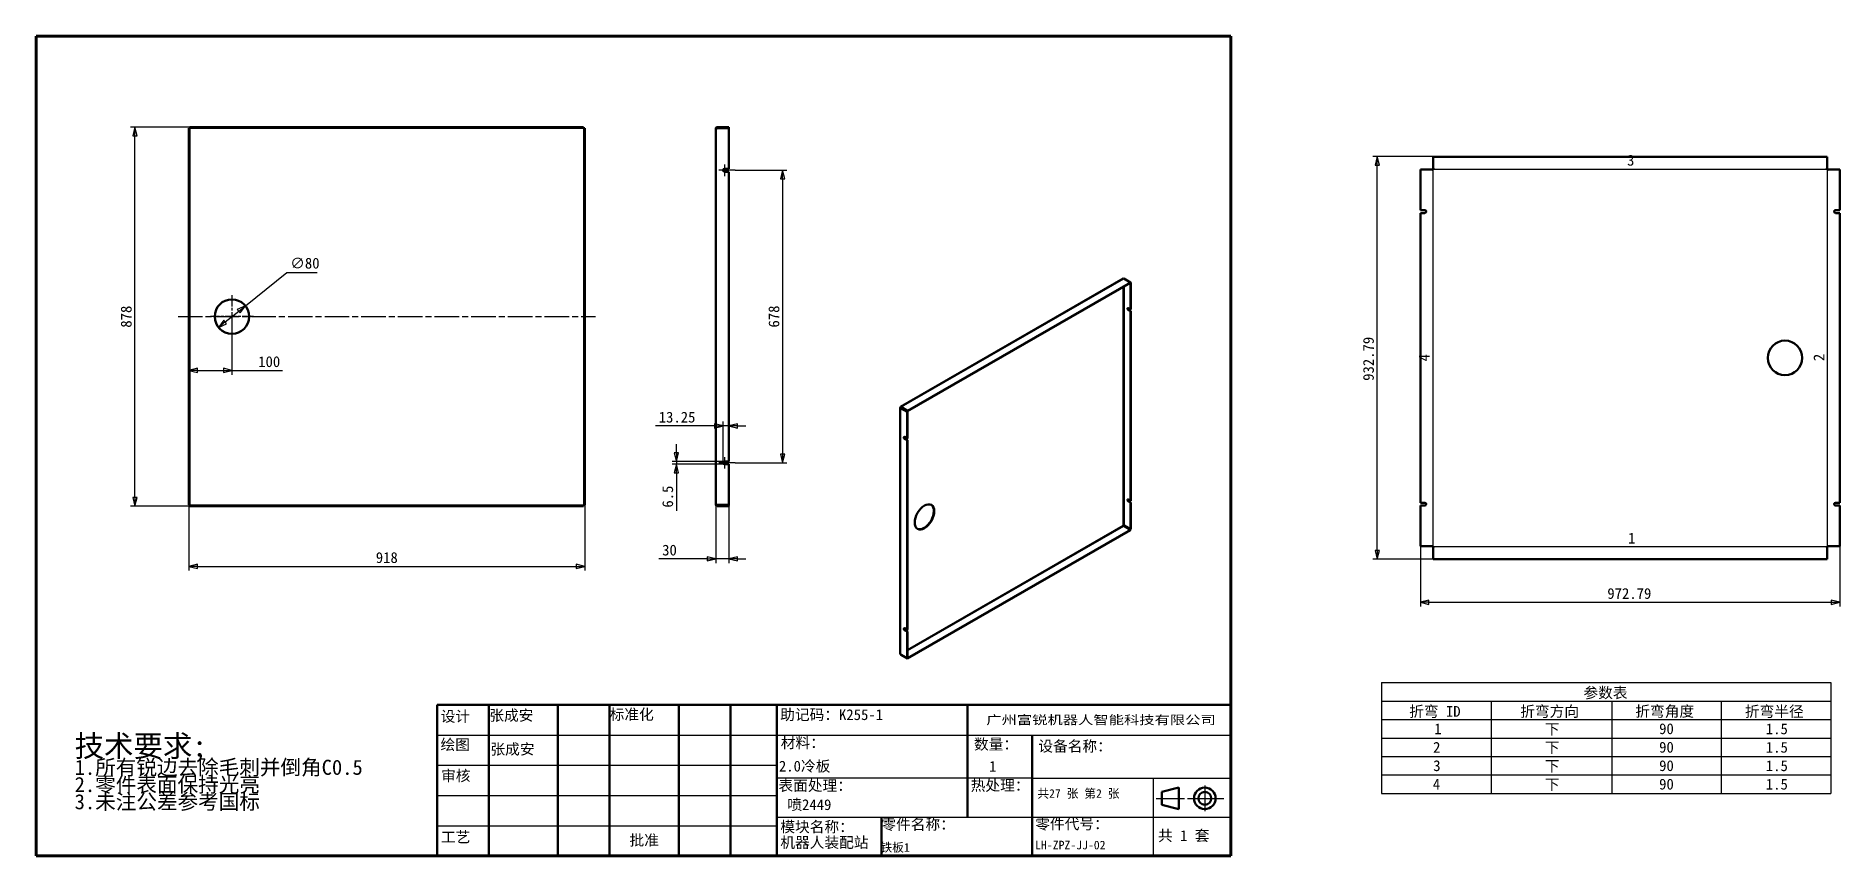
# Model space of a CAD drawing. Header units: millimetres. Extents: x 100 to 4283, y 100 to 2000.
import ezdxf
from ezdxf.enums import TextEntityAlignment as Align

# ---------------------------------------------------------------- set-up
doc = ezdxf.new("R2010")
doc.units = ezdxf.units.MM
doc.header["$LTSCALE"] = 10
doc.linetypes.add('CHAIN', pattern=[0.3543, 0.2362, -0.0295, 0.0591, -0.0295])
for name, color, linetype, lineweight in [('中心标记 (ISO)', 1, 'Continuous', 25), ('中心线 (ISO)', 1, 'Continuous', 25), ('可见 (ISO)', 7, 'Continuous', 50), ('可见窄的 (ISO)', 7, 'Continuous', 35), ('图框 (ISO)', 7, 'Continuous', 70), ('尺寸 (ISO)', 5, 'Continuous', 25), ('标题 (ISO)', 7, 'Continuous', 50), ('符号 (ISO)', 7, 'Continuous', 25)]:
    doc.layers.add(name, color=color, linetype=linetype, lineweight=lineweight)
doc.styles.add('文本样式126', font='', dxfattribs={"width": 1.3})
doc.styles.add('文本样式19', font='tahoma.ttf')
doc.styles.add('文本样式91', font='')
doc.styles.add('注释文本 (ISO)', font='')
doc.styles.get('文本样式126').set_extended_font_data('FangSong')
doc.styles.get('文本样式91').set_extended_font_data('FangSong')
doc.styles.get('注释文本 (ISO)').set_extended_font_data('FangSong')
doc.dimstyles.new('默认 (GB)', dxfattribs={"dimscale": 10, "dimtxt": 2.5, "dimasz": 2, "dimexe": 1, "dimexo": 0, "dimgap": 0.75, "dimtad": 1, "dimtoh": 1, "dimrnd": 1e-08, "dimdsep": 46, "dimtxsty": '注释文本 (ISO)', "dimblk": 'Filled-2', "dimcen": 0.09, "dimdle": 10, "dimclrd": 256, "dimclre": 256, "dimclrt": 256, "dimaunit": 1, "dimadec": 3, "dimazin": 2, "dimtfac": 0.52, "dimtmove": 0, "dimatfit": 3, "dimldrblk": 'Filled-1', "dimfxl": 0, "dimtolj": 1, "dimlwd": -1, "dimlwe": -1, "dimarcsym": 0})

# ---------------------------------------------------------------- blocks, each defined once
blk = doc.blocks.new('图框 A3-A4')
at = {"layer": '图框 (ISO)'}
for p, q in [((287, 200), (10, 200)), ((10, 200), (10, 10)), ((287, 10), (287, 200)), ((10, 10), (287, 10))]:
    blk.add_line(p, q, dxfattribs=at)
blk = doc.blocks.new('标题栏 GB1')
at = {"layer": '标题 (ISO)'}
for p, q in [((194.57, 65.23), (194.57, 72.23)), ((194.57, 72.23), (378.57, 72.23)), ((206.57, 65.23), (206.57, 72.23)), ((222.57, 65.23), (222.57, 72.23)), ((234.57, 65.23), (234.57, 72.23)), ((250.57, 65.23), (250.57, 72.23)), ((262.57, 65.23), (262.57, 72.23)), ((273.31, 65.23), (273.31, 72.23)), ((317.57, 65.23), (317.57, 72.23)), ((378.57, 72.23), (378.57, 65.23)), ((194.57, 37.23), (194.57, 65.23)), ((206.57, 37.23), (206.57, 65.23)), ((222.57, 44.23), (222.57, 65.23)), ((234.57, 37.23), (234.57, 65.23)), ((250.57, 37.23), (250.57, 65.23)), ((262.57, 37.23), (262.57, 65.23)), ((273.31, 65.23), (273.31, 37.23)), ((317.57, 55.23), (317.57, 65.23)), ((378.57, 65.23), (378.57, 37.23)), ((317.57, 55.23), (317.57, 46.23)), ((366.57, 53.06), (362.57, 52.06)), ((362.57, 52.06), (362.57, 49.06)), ((366.57, 48.06), (366.57, 53.06)), ((297.57, 46.23), (297.57, 37.23)), ((362.57, 49.06), (366.57, 48.06)), ((222.57, 44.23), (222.57, 37.23)), ((378.57, 37.23), (194.57, 37.23))]:
    blk.add_line(p, q, dxfattribs=at)
at = {"layer": '标题 (ISO)', "lineweight": 25}
for p, q in [((194.57, 65.23), (273.31, 65.23)), ((273.31, 65.23), (378.57, 65.23)), ((194.57, 58.23), (273.31, 58.23)), ((332.57, 55.23), (273.31, 55.23)), ((332.57, 55.23), (378.57, 55.23)), ((360.57, 55.23), (360.57, 46.23)), ((194.57, 51.23), (273.31, 51.23)), ((361.32, 50.56), (367.88, 50.56)), ((368.55, 50.56), (370.07, 50.56)), ((370.07, 50.56), (376.97, 50.56)), ((372.58, 53.56), (372.58, 47.56)), ((273.31, 46.23), (378.57, 46.23)), ((360.57, 46.23), (360.57, 37.23)), ((194.57, 44.23), (273.31, 44.23))]:
    blk.add_line(p, q, dxfattribs=at)
at = {"layer": '标题 (ISO)', "lineweight": 50}
blk.add_line((332.57, 65.23), (332.57, 37.23), dxfattribs=at)
at = {"layer": '标题 (ISO)'}
for radius in [2.5, 1.5]:
    blk.add_circle((372.57, 50.56), radius, dxfattribs=at)
at = {"layer": '标题 (ISO)', "style": '文本样式126', "width": 1.3}
blk.add_text('广州富锐机器人智能科技有限公司', height=2, dxfattribs=at).set_placement((348.5, 68.73), align=Align.MIDDLE_CENTER)
at = {"layer": '标题 (ISO)', "char_height": 2.5, "style": '注释文本 (ISO)'}
for s, insert, attachment_point in [('\\f仿宋|b0|i0;设计', (195.38, 70.83), 1), ('张成安', (206.66, 71.05), 1), ('\\f仿宋|b0|i0;标准化', (234.57, 71.28), 1), ('助记码：K255-1', (274.11, 71.21), 1), ('\\f仿宋|b0|i0;绘图', (195.35, 64.28), 1), ('张成安', (206.92, 63.22), 1), ('\\f仿宋|b0|i0;材料：', (274.24, 64.72), 1), ('\\f仿宋|b0|i0;数量：', (319.04, 64.37), 1), ('\\f仿宋|b0|i0;审核', (195.48, 57.07), 1), ('\\f仿宋|b0|i0;热处理：', (318.29, 54.82), 1), ('\\f仿宋|b0|i0;零件名称：', (297.57, 45.8), 1), ('\\f仿宋|b0|i0;零件代号：', (333.25, 45.9), 1), ('\\f仿宋|b0|i0;批准', (242.57, 40.73), 5)]:
    blk.add_mtext(s, dxfattribs=dict(at, insert=insert, attachment_point=attachment_point))
at = {"layer": '标题 (ISO)', "char_height": 2.5, "attachment_point": 1, "style": '注释文本 (ISO)'}
for s, insert, line_spacing_factor in [('设备名称：\\P', (333.96, 63.91), 0.856364), ('模块名称：\\P\\fArial|b0|i0;\\H2.5000;机器人装配站', (274.14, 45.23), 0.872369)]:
    blk.add_mtext(s, dxfattribs=dict(at, insert=insert, line_spacing_factor=line_spacing_factor))
at = {"layer": '标题 (ISO)', "attachment_point": 1, "style": '注释文本 (ISO)'}
for s, insert, char_height, width in [('\\f仿宋|b0|i0;表面处理：', (273.7, 54.78), 2.5, 18.7135), ('\\f仿宋|b0|i0;\\H2.0000;共27 张 第2 张', (333.72, 52.69), 2, 27.2374), ('\\f仿宋|b0|i0;工艺', (195.45, 42.85), 2.5, 7.4854), ('  共 1 套', (358.32, 43.18), 2.5, 17.7919)]:
    blk.add_mtext(s, dxfattribs=dict(at, insert=insert, char_height=char_height, width=width))
at = {"layer": '标题 (ISO)'}
for tag, p, height, style in [('材料_001', (273.82, 56.78), 2.5, '注释文本 (ISO)'), ('零件代号_001', (297.34, 38.19), 2, '文本样式91'), ('描述_001', (333.22, 38.74), 2, '文本样式91')]:
    blk.add_attdef(tag, p, '', height=height, dxfattribs=dict(at, style=style))
at = {"layer": '标题 (ISO)', "style": '文本样式91'}
blk.add_attdef('热处理', text='', height=2, dxfattribs=at).set_placement((318.2, 50.63), align=Align.TOP_LEFT)
at = {"layer": '标题 (ISO)', "style": '文本样式19'}
for tag, p in [('工程核准人', (256.57, 40.73)), ('工程批准日期', (267.94, 40.73))]:
    blk.add_attdef(tag, text='', height=1, dxfattribs=at).set_placement(p, align=Align.MIDDLE_CENTER)
blk = doc.blocks.new('Filled-2')
at = {"color": 0}
for p, q in [((0, 0), (-1, 0.25)), ((-1, 0.25), (-1, -0.25)), ((-1, 0), (0, 0)), ((-1, -0.25), (0, 0))]:
    blk.add_line(p, q, dxfattribs=at)
at = {"color": 0, "flags": 128}
blk.add_lwpolyline([(-1, -0.25), (0, 0)], dxfattribs=at)
at = {"color": 0}
blk.add_solid([(-1, -0.25), (0, 0), (-1, 0.25), (-1, -0.25)], dxfattribs=at)
blk = doc.blocks.new('*D8')
at = {"layer": 'Defpoints', "color": 0}
for p in [(454.2, 913.5), (1372.2, 913.5), (1372.2, 771.1)]:
    blk.add_point(p, dxfattribs=at)
at = {"layer": '尺寸 (ISO)'}
for p, q in [((454.2, 913.5), (454.2, 761.1)), ((1372.2, 913.5), (1372.2, 761.1)), ((474.2, 771.1), (1352.2, 771.1))]:
    blk.add_line(p, q, dxfattribs=at)
at = {"layer": '尺寸 (ISO)', "xscale": 20, "yscale": 20, "zscale": 20, "rotation": 180}
blk.add_blockref('Filled-2', (454.2, 771.1), dxfattribs=at)
at = {"layer": '尺寸 (ISO)', "xscale": 20, "yscale": 20, "zscale": 20}
blk.add_blockref('Filled-2', (1372.2, 771.1), dxfattribs=at)
at = {"layer": '尺寸 (ISO)', "insert": (887.7, 803.9), "char_height": 25, "attachment_point": 1, "style": '注释文本 (ISO)'}
blk.add_mtext('\\A1;918', dxfattribs=at)
blk = doc.blocks.new('Filled-1')
at = {"color": 0}
for p, q in [((0, 0), (-1, 0.125)), ((-1, 0.125), (-1, -0.125)), ((-1, 0), (0, 0)), ((-1, -0.125), (0, 0))]:
    blk.add_line(p, q, dxfattribs=at)
at = {"color": 0, "flags": 128}
blk.add_lwpolyline([(-1, -0.125), (0, 0)], dxfattribs=at)
at = {"color": 0}
blk.add_solid([(-1, -0.125), (0, 0), (-1, 0.125), (-1, -0.125)], dxfattribs=at)
blk = doc.blocks.new('*D9')
at = {"layer": 'Defpoints', "color": 0}
for p in [(329.2, 1788.9), (456.7, 1788.9), (456.7, 910.9)]:
    blk.add_point(p, dxfattribs=at)
at = {"layer": '尺寸 (ISO)'}
for p, q in [((456.7, 1788.9), (319.2, 1788.9)), ((329.2, 930.9), (329.2, 1768.9)), ((456.7, 910.9), (319.2, 910.9))]:
    blk.add_line(p, q, dxfattribs=at)
at = {"layer": '尺寸 (ISO)', "xscale": 20, "yscale": 20, "zscale": 20}
for p, rotation in [((329.2, 1788.9), 90), ((329.2, 910.9), 270)]:
    blk.add_blockref('Filled-2', p, dxfattribs=dict(at, rotation=rotation))
at = {"layer": '尺寸 (ISO)', "insert": (296.4, 1324.2), "char_height": 25, "attachment_point": 1, "rotation": 90, "style": '注释文本 (ISO)'}
blk.add_mtext('\\A1;878', dxfattribs=at)
blk = doc.blocks.new('*D10')
at = {"layer": 'Defpoints', "color": 0}
for p in [(454.2, 1449.9), (554.2, 1349.9), (554.2, 1225.2)]:
    blk.add_point(p, dxfattribs=at)
at = {"layer": '尺寸 (ISO)'}
for p, q in [((554.2, 1349.9), (554.2, 1215.2)), ((474.2, 1225.2), (534.2, 1225.2)), ((554.2, 1225.2), (671.5, 1225.2))]:
    blk.add_line(p, q, dxfattribs=at)
at = {"layer": '尺寸 (ISO)', "xscale": 20, "yscale": 20, "zscale": 20, "rotation": 180}
blk.add_blockref('Filled-2', (454.2, 1225.2), dxfattribs=at)
at = {"layer": '尺寸 (ISO)', "xscale": 20, "yscale": 20, "zscale": 20}
blk.add_blockref('Filled-2', (554.2, 1225.2), dxfattribs=at)
at = {"layer": '尺寸 (ISO)', "insert": (615.1, 1258), "char_height": 25, "attachment_point": 1, "style": '注释文本 (ISO)'}
blk.add_mtext('\\A1;100', dxfattribs=at)
blk = doc.blocks.new('*D11')
at = {"layer": 'Defpoints', "color": 0}
for p in [(1676.1, 913.9), (1706.1, 913.5), (1706.1, 788.5)]:
    blk.add_point(p, dxfattribs=at)
at = {"layer": '尺寸 (ISO)'}
for p, q in [((1676.1, 913.9), (1676.1, 778.5)), ((1706.1, 913.5), (1706.1, 778.5)), ((1656.1, 788.5), (1544.2, 788.5)), ((1706.1, 788.5), (1676.1, 788.5)), ((1726.1, 788.5), (1746.1, 788.5))]:
    blk.add_line(p, q, dxfattribs=at)
at = {"layer": '尺寸 (ISO)', "xscale": 20, "yscale": 20, "zscale": 20}
blk.add_blockref('Filled-2', (1676.1, 788.5), dxfattribs=at)
at = {"layer": '尺寸 (ISO)', "xscale": 20, "yscale": 20, "zscale": 20, "rotation": 180}
blk.add_blockref('Filled-2', (1706.1, 788.5), dxfattribs=at)
at = {"layer": '尺寸 (ISO)', "insert": (1551.7, 821.3), "char_height": 25, "attachment_point": 1, "style": '注释文本 (ISO)'}
blk.add_mtext('\\A1;30', dxfattribs=at)
blk = doc.blocks.new('*D12')
at = {"layer": 'Defpoints', "color": 0}
for p in [(1721.1, 1688.9), (1721.1, 1010.9), (1831.1, 1010.9)]:
    blk.add_point(p, dxfattribs=at)
at = {"layer": '尺寸 (ISO)'}
for p, q in [((1721.1, 1688.9), (1841.1, 1688.9)), ((1831.1, 1668.9), (1831.1, 1030.9)), ((1721.1, 1010.9), (1841.1, 1010.9))]:
    blk.add_line(p, q, dxfattribs=at)
at = {"layer": '尺寸 (ISO)', "xscale": 20, "yscale": 20, "zscale": 20}
for p, rotation in [((1831.1, 1688.9), 90), ((1831.1, 1010.9), 270)]:
    blk.add_blockref('Filled-2', p, dxfattribs=dict(at, rotation=rotation))
at = {"layer": '尺寸 (ISO)', "insert": (1798.3, 1324.5), "char_height": 25, "attachment_point": 1, "rotation": 90, "style": '注释文本 (ISO)'}
blk.add_mtext('\\A1;678', dxfattribs=at)
blk = doc.blocks.new('*D13')
at = {"layer": 'Defpoints', "color": 0}
for p in [(585.4, 1374.9), (522.9, 1324.9)]:
    blk.add_point(p, dxfattribs=at)
at = {"layer": '尺寸 (ISO)'}
for p, q in [((585.4, 1374.9), (681.8, 1451.9)), ((681.8, 1451.9), (751.6, 1451.9)), ((538.5, 1337.4), (569.8, 1362.4))]:
    blk.add_line(p, q, dxfattribs=at)
at = {"layer": '尺寸 (ISO)', "xscale": 20, "yscale": 20, "zscale": 20}
for p, rotation in [((522.9, 1324.9), 218.644306580503), ((585.4, 1374.9), 38.644306580503)]:
    blk.add_blockref('Filled-2', p, dxfattribs=dict(at, rotation=rotation))
at = {"layer": '尺寸 (ISO)', "insert": (689.3, 1486.2), "char_height": 25, "attachment_point": 1, "style": '注释文本 (ISO)'}
blk.add_mtext('\\A1;∅80', dxfattribs=at)
blk = doc.blocks.new('*D14')
at = {"layer": 'Defpoints', "color": 0}
for p in [(1584.9, 1007.7), (1696.1, 1014.2), (1696.1, 1007.7)]:
    blk.add_point(p, dxfattribs=at)
at = {"layer": '尺寸 (ISO)'}
for p, q in [((1584.9, 1034.2), (1584.9, 1054.2)), ((1696.1, 1014.2), (1574.9, 1014.2)), ((1696.1, 1007.7), (1574.9, 1007.7)), ((1584.9, 1014.2), (1584.9, 1007.7)), ((1584.9, 987.7), (1584.9, 899.6))]:
    blk.add_line(p, q, dxfattribs=at)
at = {"layer": '尺寸 (ISO)', "xscale": 20, "yscale": 20, "zscale": 20}
for p, rotation in [((1584.9, 1014.2), 270), ((1584.9, 1007.7), 90)]:
    blk.add_blockref('Filled-2', p, dxfattribs=dict(at, rotation=rotation))
at = {"layer": '尺寸 (ISO)', "insert": (1552, 907.1), "char_height": 25, "attachment_point": 1, "rotation": 90, "style": '注释文本 (ISO)'}
blk.add_mtext('\\A1;6.5', dxfattribs=at)
blk = doc.blocks.new('*D15')
at = {"layer": 'Defpoints', "color": 0}
for p in [(1692.8, 1096.5), (1706.1, 1071.5), (1692.8, 1010.9)]:
    blk.add_point(p, dxfattribs=at)
at = {"layer": '尺寸 (ISO)'}
for p, q in [((1672.8, 1096.5), (1536.3, 1096.5)), ((1692.8, 1010.9), (1692.8, 1106.5)), ((1706.1, 1096.5), (1692.8, 1096.5)), ((1726.1, 1096.5), (1746.1, 1096.5))]:
    blk.add_line(p, q, dxfattribs=at)
at = {"layer": '尺寸 (ISO)', "xscale": 20, "yscale": 20, "zscale": 20}
blk.add_blockref('Filled-2', (1692.8, 1096.5), dxfattribs=at)
at = {"layer": '尺寸 (ISO)', "xscale": 20, "yscale": 20, "zscale": 20, "rotation": 180}
blk.add_blockref('Filled-2', (1706.1, 1096.5), dxfattribs=at)
at = {"layer": '尺寸 (ISO)', "insert": (1543.8, 1129.4), "char_height": 25, "attachment_point": 1, "style": '注释文本 (ISO)'}
blk.add_mtext('\\A1;13.25', dxfattribs=at)
blk = doc.blocks.new('加工')
at = {"layer": '符号 (ISO)', "insert": (-36.68, 11.05), "char_height": 2.5, "width": 80.4946, "attachment_point": 1, "line_spacing_factor": 0.683636, "style": '注释文本 (ISO)'}
blk.add_mtext('{\\H2x;技术要求;\\P\\H0.7x;1.所有锐边去除毛刺并倒角C0.5\\H2.125x; \\H0.47059x;\\P2.零件表面保持光亮\\H1.8404x; \\H0.54337x;\\P3.未注公差参考国标\\H1.8095x; }', dxfattribs=at)
blk = doc.blocks.new('*D16')
at = {"layer": 'Defpoints', "color": 0}
for p in [(3309.8, 817.7), (4282.6, 817.7), (4282.6, 687.8)]:
    blk.add_point(p, dxfattribs=at)
at = {"layer": '尺寸 (ISO)'}
for p, q in [((3309.8, 817.7), (3309.8, 677.8)), ((4282.6, 817.7), (4282.6, 677.8)), ((3329.8, 687.8), (4262.6, 687.8))]:
    blk.add_line(p, q, dxfattribs=at)
at = {"layer": '尺寸 (ISO)', "xscale": 20, "yscale": 20, "zscale": 20, "rotation": 180}
blk.add_blockref('Filled-2', (3309.8, 687.8), dxfattribs=at)
at = {"layer": '尺寸 (ISO)', "xscale": 20, "yscale": 20, "zscale": 20}
blk.add_blockref('Filled-2', (4282.6, 687.8), dxfattribs=at)
at = {"layer": '尺寸 (ISO)', "insert": (3743.3, 720.7), "char_height": 25, "attachment_point": 1, "style": '注释文本 (ISO)'}
blk.add_mtext('\\A1;972.79', dxfattribs=at)
blk = doc.blocks.new('*D17')
at = {"layer": 'Defpoints', "color": 0}
for p in [(3209.8, 1720.6), (3339.8, 1720.6), (3339.8, 787.8)]:
    blk.add_point(p, dxfattribs=at)
at = {"layer": '尺寸 (ISO)'}
for p, q in [((3339.8, 1720.6), (3199.8, 1720.6)), ((3209.8, 807.8), (3209.8, 1700.6)), ((3339.8, 787.8), (3199.8, 787.8))]:
    blk.add_line(p, q, dxfattribs=at)
at = {"layer": '尺寸 (ISO)', "xscale": 20, "yscale": 20, "zscale": 20}
for p, rotation in [((3209.8, 1720.6), 90), ((3209.8, 787.8), 270)]:
    blk.add_blockref('Filled-2', p, dxfattribs=dict(at, rotation=rotation))
at = {"layer": '尺寸 (ISO)', "insert": (3176.9, 1201), "char_height": 25, "attachment_point": 1, "rotation": 90, "style": '注释文本 (ISO)'}
blk.add_mtext('\\A1;932.79', dxfattribs=at)
blk = doc.blocks.new('表格2')
at = {"layer": '符号 (ISO)'}
for p, q in [((321.98, 50.16), (426.15, 50.16)), ((321.98, 50.16), (321.98, 45.88)), ((426.15, 50.16), (426.15, 45.88)), ((321.98, 45.88), (426.15, 45.88)), ((321.98, 45.88), (321.98, 41.6)), ((347.38, 45.88), (347.38, 41.6)), ((375.35, 45.88), (375.35, 41.6)), ((400.75, 45.88), (400.75, 41.6)), ((426.15, 45.88), (426.15, 41.6)), ((321.98, 41.6), (426.15, 41.6)), ((321.98, 41.6), (321.98, 24.49)), ((347.38, 41.6), (347.38, 24.49)), ((375.35, 41.6), (375.35, 24.49)), ((400.75, 41.6), (400.75, 24.49)), ((426.15, 41.6), (426.15, 24.49)), ((321.98, 37.32), (426.15, 37.32)), ((321.98, 33.04), (426.15, 33.04)), ((321.98, 28.76), (426.15, 28.76)), ((321.98, 24.49), (426.15, 24.49))]:
    blk.add_line(p, q, dxfattribs=at)
at = {"layer": '符号 (ISO)', "char_height": 2.5, "attachment_point": 7, "style": '注释文本 (ISO)'}
for s, insert in [('参数表', (368.79, 46.28)), ('折弯 ID', (328.38, 41.97)), ('折弯方向', (354.13, 41.97)), ('折弯角度', (380.82, 41.97)), ('折弯半径', (406.22, 41.97)), ('1', (334.19, 38.19)), ('下', (359.84, 37.86)), ('90', (386.34, 38.18)), ('1.5', (411.09, 38.16)), ('2', (333.93, 33.92)), ('下', (359.84, 33.59)), ('90', (386.34, 33.9)), ('1.5', (411.09, 33.89)), ('3', (333.96, 29.62)), ('下', (359.84, 29.31)), ('90', (386.34, 29.62)), ('1.5', (411.09, 29.61)), ('4', (333.87, 25.36)), ('下', (359.84, 25.03)), ('90', (386.34, 25.34)), ('1.5', (411.09, 25.33))]:
    blk.add_mtext(s, dxfattribs=dict(at, insert=insert))
blk = doc.blocks.new('2dTransSymbol5')
at = {"layer": '符号 (ISO)', "insert": (379.14, 82.4), "char_height": 2.5, "attachment_point": 7, "style": '注释文本 (ISO)'}
blk.add_mtext('1', dxfattribs=at)
blk = doc.blocks.new('2dTransSymbol6')
at = {"layer": '符号 (ISO)', "insert": (424.64, 124.67), "char_height": 2.5, "attachment_point": 7, "rotation": 90, "style": '注释文本 (ISO)'}
blk.add_mtext('2', dxfattribs=at)
blk = doc.blocks.new('2dTransSymbol7')
at = {"layer": '符号 (ISO)', "insert": (378.91, 169.94), "char_height": 2.5, "attachment_point": 7, "style": '注释文本 (ISO)'}
blk.add_mtext('3', dxfattribs=at)
blk = doc.blocks.new('2dTransSymbol8')
at = {"layer": '符号 (ISO)', "insert": (333.1, 124.61), "char_height": 2.5, "attachment_point": 7, "rotation": 90, "style": '注释文本 (ISO)'}
blk.add_mtext('4', dxfattribs=at)

msp = doc.modelspace()

# ---------------------------------------------------------------- linework, layer by layer
at = {"layer": '中心标记 (ISO)', "linetype": 'CHAIN', "ltscale": 4.250268}
for p, q in [((1721.099, 1688.915), (1682.849, 1688.915)), ((1721.099, 1010.915), (1682.849, 1010.915))]:
    msp.add_line(p, q, dxfattribs=at)
at = {"layer": '中心标记 (ISO)', "linetype": 'CHAIN', "ltscale": 2.9446}
for p, q in [((1696.099, 1702.165), (1696.099, 1675.665)), ((1696.099, 1024.165), (1696.099, 997.665))]:
    msp.add_line(p, q, dxfattribs=at)
at = {"layer": '中心标记 (ISO)', "linetype": 'CHAIN', "ltscale": 11.111974}
for p, q in [((554.166, 1399.915), (554.166, 1299.915)), ((604.166, 1349.915), (504.166, 1349.915))]:
    msp.add_line(p, q, dxfattribs=at)
at = {"layer": '中心线 (ISO)'}
for p, q in [((3338.532, 1690.167), (3338.532, 818.167)), ((3340.229, 1691.864), (4252.229, 1691.864)), ((4253.925, 818.167), (4253.925, 1690.167)), ((4252.229, 816.471), (3340.229, 816.471))]:
    msp.add_line(p, q, dxfattribs=at)
at = {"layer": '中心线 (ISO)', "linetype": 'CHAIN', "ltscale": 23.990969}
msp.add_line((429.166, 1349.915), (1397.166, 1349.915), dxfattribs=at)
at = {"layer": '可见 (ISO)'}
for p, q in [((454.166, 1786.355), (454.166, 1692.165)), ((455.666, 1786.355), (454.166, 1786.355)), ((455.666, 1786.355), (455.666, 1692.165)), ((457.166, 1785.915), (455.666, 1785.915)), ((1369.605, 1788.915), (456.726, 1788.915)), ((456.726, 1787.415), (456.726, 1788.915)), ((1369.605, 1787.415), (456.726, 1787.415)), ((457.166, 1785.915), (457.166, 1787.415)), ((1369.166, 1785.915), (1369.166, 1787.415)), ((1369.166, 1785.915), (1370.666, 1785.915)), ((1369.605, 1787.415), (1369.605, 1788.915)), ((1370.666, 1692.165), (1370.666, 1786.355)), ((1370.666, 1786.355), (1372.166, 1786.355)), ((1372.166, 1692.165), (1372.166, 1786.355)), ((1679.099, 1785.915), (1676.099, 1785.915)), ((1676.099, 913.915), (1676.099, 1785.915)), ((1706.099, 1788.915), (1679.099, 1788.915)), ((1679.099, 1787.415), (1679.099, 1788.915)), ((1679.099, 1787.415), (1706.099, 1787.415)), ((1679.099, 1785.915), (1679.099, 1786.355)), ((1679.099, 1786.355), (1706.099, 1786.355)), ((1706.099, 1787.415), (1706.099, 1788.915)), ((1706.099, 1786.355), (1706.099, 1692.165)), ((3339.79, 1720.56), (4252.668, 1720.56)), ((3339.79, 1693.56), (3339.79, 1720.56)), ((4252.668, 1720.56), (4252.668, 1693.56)), ((454.166, 1685.665), (454.166, 1692.165)), ((454.166, 1692.165), (455.666, 1692.165)), ((455.666, 1685.665), (454.166, 1685.665)), ((454.166, 1685.665), (454.166, 1014.165)), ((455.666, 1692.165), (455.666, 1685.665)), ((455.666, 1685.665), (455.666, 1014.165)), ((1370.666, 1685.665), (1370.666, 1692.165)), ((1370.666, 1692.165), (1372.166, 1692.165)), ((1372.166, 1685.665), (1370.666, 1685.665)), ((1370.666, 1014.165), (1370.666, 1685.665)), ((1372.166, 1692.165), (1372.166, 1685.665)), ((1372.166, 1014.165), (1372.166, 1685.665)), ((1696.099, 1692.165), (1706.099, 1692.165)), ((1706.099, 1685.665), (1696.099, 1685.665)), ((1706.099, 1685.665), (1706.099, 1014.165)), ((3309.836, 1596.417), (3309.836, 1690.607)), ((3309.836, 1690.607), (3336.836, 1690.607)), ((3336.836, 1690.607), (3336.836, 1690.167)), ((3336.836, 1690.167), (3340.229, 1690.167)), ((3340.229, 1693.56), (3339.79, 1693.56)), ((3340.229, 1690.167), (3340.229, 1693.56)), ((4252.668, 1693.56), (4252.229, 1693.56)), ((4252.229, 1693.56), (4252.229, 1690.167)), ((4252.229, 1690.167), (4255.622, 1690.167)), ((4255.622, 1690.167), (4255.622, 1690.607)), ((4255.622, 1690.607), (4282.622, 1690.607)), ((4282.622, 1690.607), (4282.622, 1596.417)), ((3309.836, 1596.417), (3319.836, 1596.417)), ((3319.836, 1589.917), (3309.836, 1589.917)), ((3309.836, 918.417), (3309.836, 1589.917)), ((4272.622, 1596.417), (4282.622, 1596.417)), ((4282.622, 1589.917), (4272.622, 1589.917)), ((4282.622, 1589.917), (4282.622, 918.417)), ((2104.697, 1140.806), (2620.602, 1437.896)), ((2637.322, 1429.126), (2120.92, 1131.75)), ((2637.322, 1428.145), (2120.92, 1130.769)), ((2621.8, 1437.778), (2622.049, 1437.921)), ((2622.049, 1437.921), (2637.322, 1429.126)), ((2637.32, 1428.144), (2637.922, 1427.797)), ((2637.322, 1428.145), (2637.322, 1429.126)), ((2638.771, 1428.285), (2637.322, 1429.119)), ((2637.922, 1427.797), (2638.771, 1428.285)), ((2637.922, 1366.193), (2637.922, 1427.797)), ((2638.771, 1366.682), (2638.771, 1428.285)), ((2632.265, 1369.451), (2637.922, 1366.193)), ((2637.922, 1361.942), (2632.265, 1365.2)), ((2633.114, 1365.688), (2638.771, 1362.431)), ((2637.922, 1366.193), (2638.771, 1366.682)), ((2638.771, 1362.431), (2637.922, 1361.942)), ((2637.922, 922.756), (2637.922, 1361.942)), ((2638.771, 923.244), (2638.771, 1362.431)), ((2103.495, 568.405), (2103.495, 1138.726)), ((2105.046, 1139.215), (2104.198, 1139.703)), ((2105.046, 1138.525), (2104.198, 1138.036)), ((2104.198, 1137.749), (2104.198, 1138.036)), ((2104.198, 1138.036), (2119.471, 1129.241)), ((2105.046, 1138.525), (2120.32, 1129.729)), ((2105.646, 1140.545), (2105.895, 1140.688)), ((2120.92, 1131.75), (2105.646, 1140.545)), ((2105.646, 1139.564), (2105.646, 1140.545)), ((2105.646, 1139.564), (2120.92, 1130.769)), ((2120.32, 1129.729), (2119.471, 1129.241)), ((2120.32, 1129.729), (2120.32, 1068.126)), ((2120.92, 1130.769), (2120.92, 1131.75)), ((2119.471, 1129.241), (2119.471, 1067.637)), ((2113.815, 1070.895), (2119.471, 1067.637)), ((2119.471, 1063.386), (2113.815, 1066.644)), ((2114.663, 1067.132), (2120.32, 1063.875)), ((2119.471, 1067.637), (2120.32, 1068.126)), ((2120.32, 1063.875), (2119.471, 1063.386)), ((2119.471, 1063.386), (2119.471, 624.2)), ((2120.32, 1063.875), (2120.32, 624.688)), ((454.166, 1014.165), (455.666, 1014.165)), ((454.166, 1007.665), (454.166, 1014.165)), ((455.666, 1007.665), (454.166, 1007.665)), ((454.166, 1007.665), (454.166, 913.476)), ((455.666, 1014.165), (455.666, 1007.665)), ((455.666, 1007.665), (455.666, 913.476)), ((1370.666, 1014.165), (1372.166, 1014.165)), ((1370.666, 1007.665), (1370.666, 1014.165)), ((1372.166, 1007.665), (1370.666, 1007.665)), ((1370.666, 913.476), (1370.666, 1007.665)), ((1372.166, 1014.165), (1372.166, 1007.665)), ((1372.166, 913.476), (1372.166, 1007.665)), ((1696.099, 1014.165), (1706.099, 1014.165)), ((1706.099, 1007.665), (1696.099, 1007.665)), ((1706.099, 1007.665), (1706.099, 913.476)), ((2632.265, 926.013), (2637.922, 922.756)), ((2637.922, 918.505), (2632.265, 921.762)), ((2633.114, 922.251), (2638.771, 918.993)), ((2637.922, 922.756), (2638.771, 923.244)), ((455.666, 913.476), (454.166, 913.476)), ((457.166, 913.915), (455.666, 913.915)), ((456.726, 912.415), (1369.605, 912.415)), ((456.726, 912.415), (456.726, 910.915)), ((456.726, 910.915), (1369.605, 910.915)), ((457.166, 913.915), (457.166, 912.415)), ((1369.166, 913.915), (1369.166, 912.415)), ((1369.166, 913.915), (1370.666, 913.915)), ((1369.605, 912.415), (1369.605, 910.915)), ((1370.666, 913.476), (1372.166, 913.476)), ((1676.099, 913.915), (1679.099, 913.915)), ((1679.099, 913.476), (1679.099, 913.915)), ((1706.099, 913.476), (1679.099, 913.476)), ((1679.099, 912.415), (1706.099, 912.415)), ((1679.099, 912.415), (1679.099, 910.915)), ((1679.099, 910.915), (1706.099, 910.915)), ((1706.099, 912.415), (1706.099, 910.915)), ((2638.771, 918.993), (2637.922, 918.505)), ((2637.922, 856.901), (2637.922, 918.505)), ((2638.771, 857.39), (2638.771, 918.993)), ((3309.836, 918.417), (3319.836, 918.417)), ((3319.836, 911.917), (3309.836, 911.917)), ((3309.836, 817.728), (3309.836, 911.917)), ((4272.622, 918.417), (4282.622, 918.417)), ((4282.622, 911.917), (4272.622, 911.917)), ((4282.622, 911.917), (4282.622, 817.728)), ((2120.92, 558.486), (2637.322, 855.862)), ((2120.92, 557.505), (2637.322, 854.881)), ((2621.8, 864.514), (2622.049, 864.657)), ((2622.049, 864.657), (2637.322, 855.862)), ((2622.649, 865.984), (2622.649, 865.697)), ((2622.649, 865.697), (2637.922, 856.901)), ((2637.322, 855.862), (2637.322, 854.881)), ((2637.922, 856.901), (2638.771, 857.39)), ((3336.836, 817.728), (3309.836, 817.728)), ((3340.229, 818.167), (3336.836, 818.167)), ((3336.836, 818.167), (3336.836, 817.728)), ((3339.79, 787.775), (3339.79, 814.775)), ((3339.79, 814.775), (3340.229, 814.775)), ((3340.229, 814.775), (3340.229, 818.167)), ((4255.622, 818.167), (4252.229, 818.167)), ((4252.229, 818.167), (4252.229, 814.775)), ((4252.229, 814.775), (4252.668, 814.775)), ((4252.668, 814.775), (4252.668, 787.775)), ((4255.622, 817.728), (4255.622, 818.167)), ((4282.622, 817.728), (4255.622, 817.728)), ((4252.668, 787.775), (3339.79, 787.775)), ((2113.815, 627.457), (2119.471, 624.2)), ((2119.471, 619.949), (2113.815, 623.206)), ((2114.663, 623.695), (2120.32, 620.437)), ((2119.471, 624.2), (2120.32, 624.688)), ((2120.32, 620.437), (2119.471, 619.949)), ((2119.471, 619.949), (2119.471, 558.345)), ((2120.32, 620.437), (2120.32, 558.834)), ((2104.198, 567.141), (2104.198, 567.428)), ((2119.471, 558.345), (2104.198, 567.141)), ((2105.646, 566.307), (2105.646, 566.3)), ((2105.646, 566.3), (2120.92, 557.505)), ((2120.32, 558.834), (2119.471, 558.345)), ((2120.318, 558.833), (2120.92, 558.486)), ((2120.92, 558.486), (2120.92, 557.505))]:
    msp.add_line(p, q, dxfattribs=at)
for centre in [(554.166, 1349.915), (4155.229, 1254.167)]:
    msp.add_circle(centre, 40, dxfattribs=at)
for centre, radius, start, end in [((1679.099, 1785.915), 3, 90, 180), ((1679.099, 1785.915), 1.5, 90, 180), ((1696.099, 1688.915), 3.25, 90, 270), ((3319.836, 1593.167), 3.25, 270, 90), ((4272.622, 1593.167), 3.25, 90, 270), ((1696.099, 1010.915), 3.25, 90, 270), ((1679.099, 913.915), 3, 180, 270), ((1679.099, 913.915), 1.5, 180, 270), ((3319.836, 915.167), 3.25, 270, 90), ((4272.622, 915.167), 3.25, 90, 270)]:
    msp.add_arc(centre, radius, start, end, dxfattribs=at)
for centre, major_axis, ratio, start_param, end_param in [((2621.8, 1435.816), (-1.198, 2.08), 0.57809312, 5.49972085, 6.28318531), ((2632.265, 1367.325), (-1.297, 2.253), 0.57809312, 5.49972085, 8.64131351), ((2633.114, 1367.814), (-1.297, 2.253), 0.57809312, 0.33178133, 2.3581282), ((2105.895, 1138.726), (-2.4, 0), 0.5758617, 5.49778714, 7.06858347), ((2105.895, 1138.726), (-1.198, 2.08), 0.57809312, 5.49972085, 7.07051718), ((2105.895, 1138.726), (-1.2, 0), 0.5758617, 5.49778714, 6.7701449), ((2105.895, 1138.726), (-0.599, 1.04), 0.57809312, 5.79697221, 7.07051718), ((2113.815, 1068.769), (-1.297, 2.253), 0.57809312, 5.49972085, 8.64131351), ((2114.663, 1069.258), (-1.297, 2.253), 0.57809312, 0.33178133, 2.3581282), ((2632.265, 923.888), (-1.297, 2.253), 0.57809312, 5.49972085, 8.64131351), ((2633.114, 924.376), (-1.297, 2.253), 0.57809312, 0.33178133, 2.3581282), ((2159.069, 886.141), (-15.969, -27.731), 0.57809312, 0.02646847, 3.11512419), ((2621.8, 865.495), (1.2, 0), 0.5758617, 0.78539816, 2.35619449), ((2621.8, 865.495), (0.599, -1.04), 0.57809312, 3.92892453, 5.49972085), ((2113.815, 625.332), (-1.297, 2.253), 0.57809312, 5.49972085, 8.64131351), ((2114.663, 625.82), (-1.297, 2.253), 0.57809312, 0.33178133, 2.3581282), ((2105.895, 568.405), (-2.4, 0), 0.5758617, 0, 0.78539816)]:
    msp.add_ellipse(centre, major_axis=major_axis, ratio=ratio, start_param=start_param, end_param=end_param, dxfattribs=at)
msp.add_ellipse((2159.918, 885.653), major_axis=(-15.969, -27.731), ratio=0.57809312, dxfattribs=at)
at = {"layer": '可见窄的 (ISO)'}
for p, q in [((2621.8, 1437.778), (2105.895, 1140.688)), ((2620.952, 865.984), (2620.952, 1418.718)), ((2622.649, 1419.695), (2622.649, 865.984)), ((2633.114, 1365.688), (2632.265, 1365.2)), ((2104.198, 1137.749), (2104.198, 567.428)), ((2105.65, 1139.562), (2105.046, 1139.215)), ((2105.046, 1139.215), (2105.046, 1138.525)), ((2114.663, 1067.132), (2113.815, 1066.644)), ((2633.114, 922.251), (2632.265, 921.762)), ((2120.32, 577.689), (2620.952, 865.984)), ((2621.8, 864.514), (2120.32, 575.731)), ((2114.663, 623.695), (2113.815, 623.206))]:
    msp.add_line(p, q, dxfattribs=at)

# ---------------------------------------------------------------- block references
at = {"xscale": 10, "yscale": 10, "zscale": 10}
for name, p in [('图框 A3-A4', (0, 0)), ('表格2', (0, 0)), ('加工', (556.238, 269.36))]:
    msp.add_blockref(name, p, dxfattribs=at)
msp.add_blockref('标题栏 GB1', (-915.711, -272.252), dxfattribs=at).add_auto_attribs({'零件代号_001': '铁板1', '描述_001': 'LH-ZPZ-JJ-02', '材料_001': '2.0冷板'})
at = {"layer": '符号 (ISO)', "xscale": 10, "yscale": 10, "zscale": 10}
for name in ['2dTransSymbol7', '2dTransSymbol8', '2dTransSymbol6', '2dTransSymbol5']:
    msp.add_blockref(name, (0, 0), dxfattribs=at)

# ---------------------------------------------------------------- texts
at = {"layer": '符号 (ISO)', "insert": (2310, 320), "char_height": 25, "attachment_point": 1, "style": '注释文本 (ISO)'}
msp.add_mtext('{1}', dxfattribs=at)
at = {"layer": '符号 (ISO)', "insert": (1841.975, 231.242), "char_height": 25, "width": 130, "attachment_point": 1, "style": '注释文本 (ISO)'}
msp.add_mtext('{喷2449}', dxfattribs=at)

# ---------------------------------------------------------------- dimensions: what is measured, and where the dimension line sits
at = {"layer": '尺寸 (ISO)'}
for base, p1, p2, angle, override, picture, middle in [((329.166, 1788.915), (456.726, 910.915), (456.726, 1788.915), 270, {"dimtoh": 0, "dimdec": 2, "dimtp": 0, "dimtm": 0, "dimtdec": 2, "dimtofl": 0, "dimatfit": 1}, '*D9', (329.166, 1349.79)), ((3209.836, 1720.5604), (3339.7896, 787.7745), (3339.7896, 1720.5604), 90, {"dimtoh": 0, "dimdec": 2, "dimtp": 0, "dimtm": 0, "dimtdec": 2, "dimtofl": 0, "dimatfit": 1}, '*D17', (3209.836, 1254.0675)), ((1831.099, 1010.915), (1721.099, 1688.915), (1721.099, 1010.915), 90, {"dimtoh": 0, "dimdec": 2, "dimtp": 0, "dimtm": 0, "dimtdec": 2, "dimtofl": 0, "dimatfit": 1}, '*D12', (1831.099, 1350.04)), ((554.166, 1225.213), (454.166, 1449.879), (554.166, 1349.915), 180, {"dimtoh": 0, "dimdec": 2, "dimse1": 1, "dimtp": 0, "dimtm": 0, "dimtdec": 2, "dimtofl": 0, "dimatfit": 2}, '*D10', (639.534, 1225.213)), ((1692.849, 1096.508), (1706.099, 1071.513), (1692.849, 1010.915), 180, {"dimtoh": 0, "dimdec": 2, "dimse1": 1, "dimtp": 0, "dimtm": 0, "dimtdec": 2, "dimtofl": 1, "dimatfit": 1}, '*D15', (1586.265, 1096.508)), ((1584.912, 1007.665), (1696.099, 1014.165), (1696.099, 1007.665), 90, {"dimtoh": 0, "dimdec": 2, "dimtp": 0, "dimtm": 0, "dimtdec": 2, "dimtofl": 1, "dimatfit": 1}, '*D14', (1584.912, 932.55)), ((1372.166, 771.1), (454.166, 913.476), (1372.166, 913.476), 180, {"dimtoh": 0, "dimdec": 2, "dimtp": 0, "dimtm": 0, "dimtdec": 2, "dimtofl": 0, "dimatfit": 1}, '*D8', (913.291, 771.1))]:
    dim = msp.add_linear_dim(base=base, p1=p1, p2=p2, angle=angle, dimstyle='默认 (GB)', override=override, dxfattribs=at)
    dim.commit()
    dim.dimension.update_dxf_attribs({"geometry": picture, "text_midpoint": middle, "dimtype": 160})
dim = msp.add_diameter_dim_2p(p1=(522.924, 1324.936), p2=(585.407, 1374.895), dimstyle='默认 (GB)', override={"dimtih": 1, "dimdec": 2, "dimlfac": 1, "dimtp": 0, "dimtm": 0, "dimtdec": 2, "dimatfit": 2}, dxfattribs=at)
dim.commit()
dim.dimension.update_dxf_attribs({"geometry": '*D13', "text_midpoint": (720.42, 1451.947), "dimtype": 163})
for base, p1, p2, override, picture, middle in [((1706.099, 788.476), (1676.099, 913.915), (1706.099, 913.476), {"dimtoh": 0, "dimdec": 2, "dimtp": 0, "dimtm": 0, "dimtdec": 2, "dimtofl": 1, "dimatfit": 1}, '*D11', (1567.946, 788.476)), ((4282.622, 687.775), (3309.836, 817.728), (4282.622, 817.728), {"dimtoh": 0, "dimdec": 2, "dimtp": 0, "dimtm": 0, "dimtdec": 2, "dimtofl": 0, "dimatfit": 1}, '*D16', (3796.329, 687.775))]:
    dim = msp.add_linear_dim(base=base, p1=p1, p2=p2, dimstyle='默认 (GB)', override=override, dxfattribs=at)
    dim.commit()
    dim.dimension.update_dxf_attribs({"geometry": picture, "text_midpoint": middle, "dimtype": 160})

doc.saveas('drawing.dxf')
